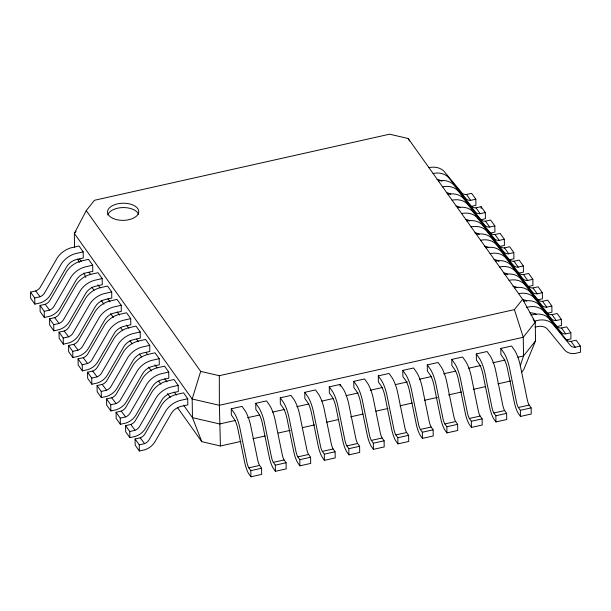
<?xml version="1.0" encoding="UTF-8"?>
<svg xmlns="http://www.w3.org/2000/svg" width="611" height="611" viewBox="0 0 611 611"><rect width="100%" height="100%" fill="white"/><g stroke="black" fill="none" stroke-linecap="round" stroke-linejoin="round"><path stroke-width="0.92" d="M521.397 372.55L523.742 369.602L535.549 340.846L535.251 322.196L522.642 299.306L408.201 138.506L389.581 134.199L94.468 200.278L86.25 210.596L200.683 371.396L192.175 399.006L192.473 417.664L201.79 441.684L220.411 445.992L240.887 441.409M520.282 365.699L523.543 355.923L523.253 337.264L514.424 309.624L522.642 299.306M86.25 210.596L74.351 233.44L74.573 247.432M76.07 231.286L74.351 233.44L192.175 399.006L219.387 405.299L523.253 337.264L535.251 322.196L533.044 319.087M535.549 340.846L523.543 355.923L517.968 357.168M35.682 290.951L35.904 290.867A7.462 5.835 -35.4 0 0 40.15 287.43L57.403 257.682A20.056 15.68 -35.4 0 1 70.777 247.875L79.01 245.981L83.188 251.854L83.287 258.002L76.642 259.492A12.686 9.921 -35.4 0 0 66.63 266.839L50.522 294.746A14.832 11.594 -35.4 0 1 40.509 302.85L34.827 304.125L30.649 298.252L30.55 292.104L35.682 290.951L40.089 296.74A7.462 5.835 -35.4 0 0 44.328 293.311L61.581 263.555A20.056 15.68 -35.4 0 1 74.954 253.756L83.188 251.854M45.183 304.301L45.405 304.217A7.462 5.835 -35.4 0 0 49.651 300.788L66.904 271.032A20.056 15.68 -35.4 0 1 80.278 261.233L88.511 259.331L92.689 265.205L92.788 271.36L86.151 272.842A12.686 9.921 -35.4 0 0 76.131 280.189L60.031 308.097A14.832 11.594 -35.4 0 1 50.018 316.208L44.328 317.476L40.15 311.602L40.051 305.454L45.183 304.301L49.59 310.098A7.462 5.835 -35.4 0 0 53.829 306.661L71.082 276.913A20.056 15.68 -35.4 0 1 84.463 267.106L92.689 265.205M54.684 317.659L54.914 317.575A7.462 5.835 -35.4 0 0 59.152 314.138L76.406 284.39A20.056 15.68 -35.4 0 1 89.779 274.583L98.012 272.682L102.197 278.563L102.289 284.711L95.652 286.2A12.686 9.921 -35.4 0 0 85.632 293.54L69.532 321.447A14.832 11.594 -35.4 0 1 59.519 329.558L53.829 330.834L49.651 324.953L49.552 318.805L54.684 317.659L59.091 323.448A7.462 5.835 -35.4 0 0 63.338 320.011L80.583 290.263A20.056 15.68 -35.4 0 1 93.964 280.457L102.197 278.563M64.193 331.009L64.415 330.925A7.462 5.835 -35.4 0 0 68.653 327.488L85.907 297.74A20.056 15.68 -35.4 0 1 99.28 287.934L107.513 286.04L111.698 291.913L111.79 298.061L105.153 299.55A12.686 9.921 -35.4 0 0 95.133 306.89L79.033 334.805A14.832 11.594 -35.4 0 1 69.02 342.908L63.338 344.184L59.152 338.311L59.053 332.155L64.193 331.009L68.592 336.798A7.462 5.835 -35.4 0 0 72.839 333.362L90.084 303.614A20.056 15.68 -35.4 0 1 103.465 293.807L111.698 291.913M73.694 344.36L73.916 344.276A7.462 5.835 -35.4 0 0 78.162 340.839L95.408 311.091A20.056 15.68 -35.4 0 1 108.789 301.284L117.014 299.39L121.199 305.263L121.299 311.411L114.654 312.901A12.686 9.921 -35.4 0 0 104.634 320.248L88.534 348.155A14.832 11.594 -35.4 0 1 78.521 356.259L72.839 357.534L68.653 351.661L68.562 345.505L73.694 344.36L78.093 350.149A7.462 5.835 -35.4 0 0 82.34 346.72L99.593 316.964A20.056 15.68 -35.4 0 1 112.966 307.165L121.199 305.263M83.195 357.71L83.417 357.626A7.462 5.835 -35.4 0 0 87.663 354.197L104.909 324.441A20.056 15.68 -35.4 0 1 118.29 314.642L126.523 312.74L130.701 318.614L130.8 324.769L124.155 326.251A12.686 9.921 -35.4 0 0 114.135 333.598L98.035 361.506A14.832 11.594 -35.4 0 1 88.022 369.617L82.34 370.885L78.155 365.011L78.063 358.863L83.195 357.71L87.594 363.507A7.462 5.835 -35.4 0 0 91.841 360.07L109.094 330.314A20.056 15.68 -35.4 0 1 122.467 320.515L130.701 318.614M92.696 371.06L92.918 370.984A7.462 5.835 -35.4 0 0 97.164 367.547L114.41 337.791A20.056 15.68 -35.4 0 1 127.791 327.992L136.024 326.091L140.202 331.964L140.301 338.12L133.656 339.601A12.686 9.921 -35.4 0 0 123.636 346.949L107.536 374.856A14.832 11.594 -35.4 0 1 97.523 382.967L91.841 384.235L87.663 378.362L87.564 372.214L92.696 371.06L97.103 376.857A7.462 5.835 -35.4 0 0 101.342 373.42L118.595 343.672A20.056 15.68 -35.4 0 1 131.968 333.866L140.202 331.964M102.197 384.418L102.419 384.334A7.462 5.835 -35.4 0 0 106.665 380.897L123.918 351.149A20.056 15.68 -35.4 0 1 137.292 341.343L145.525 339.441L149.703 345.322L149.802 351.47L143.157 352.959A12.686 9.921 -35.4 0 0 133.145 360.299L117.037 388.214A14.832 11.594 -35.4 0 1 107.024 396.318L101.342 397.593L97.164 391.72L97.065 385.564L102.197 384.418L106.604 390.208A7.462 5.835 -35.4 0 0 110.843 386.771L128.096 357.023A20.056 15.68 -35.4 0 1 141.469 347.216L149.703 345.322M111.698 397.769L111.92 397.685A7.462 5.835 -35.4 0 0 116.166 394.248L133.419 364.5A20.056 15.68 -35.4 0 1 146.793 354.693L155.026 352.799L159.204 358.672L159.303 364.82L152.666 366.31A12.686 9.921 -35.4 0 0 142.646 373.649L126.546 401.564A14.832 11.594 -35.4 0 1 116.533 409.668L110.843 410.943L106.665 405.07L106.566 398.914L111.698 397.769L116.105 403.558A7.462 5.835 -35.4 0 0 120.352 400.121L137.597 370.373A20.056 15.68 -35.4 0 1 150.978 360.574L159.204 358.672M121.199 411.119L121.429 411.035A7.462 5.835 -35.4 0 0 125.667 407.598L142.921 377.85A20.056 15.68 -35.4 0 1 156.294 368.051L164.527 366.149L168.712 372.023L168.804 378.171L162.167 379.66A12.686 9.921 -35.4 0 0 152.147 387.007L136.047 414.915A14.832 11.594 -35.4 0 1 126.034 423.026L120.344 424.294L116.166 418.42L116.067 412.272L121.199 411.119L125.606 416.916A7.462 5.835 -35.4 0 0 129.853 413.479L147.098 383.723A20.056 15.68 -35.4 0 1 160.479 373.924L168.712 372.023M130.708 424.469L130.93 424.393A7.462 5.835 -35.4 0 0 135.168 420.956L152.422 391.2A20.056 15.68 -35.4 0 1 165.795 381.401L174.028 379.5L178.213 385.373L178.305 391.529L171.668 393.01A12.686 9.921 -35.4 0 0 161.648 400.358L145.548 428.265A14.832 11.594 -35.4 0 1 135.535 436.376L129.853 437.644L125.667 431.771L125.568 425.623L130.708 424.469L135.107 430.266A7.462 5.835 -35.4 0 0 139.354 426.829L156.599 397.081A20.056 15.68 -35.4 0 1 169.98 387.275L178.213 385.373M140.209 437.827L140.431 437.743A7.462 5.835 -35.4 0 0 144.677 434.306L161.923 404.558A20.056 15.68 -35.4 0 1 175.304 394.752L183.529 392.85L187.714 398.731L187.814 404.879L181.169 406.368A12.686 9.921 -35.4 0 0 171.149 413.708L155.049 441.616A14.832 11.594 -35.4 0 1 145.036 449.727L139.354 451.002L135.168 445.121L135.077 438.973L140.209 437.827L144.608 443.617A7.462 5.835 -35.4 0 0 148.855 440.18L166.108 410.432A20.056 15.68 -35.4 0 1 179.481 400.625L187.714 398.731M428.876 167.643L430.32 167.376A20.056 15.68 -35.4 0 1 443.907 171.141L461.969 192.984A7.462 5.835 -35.4 0 0 466.292 194.504L471.646 193.343L475.832 199.217L475.923 205.365L471.05 206.457M30.55 292.104L34.728 297.977L39.868 296.824M433.054 173.524L434.497 173.249A20.056 15.68 -35.4 0 1 448.092 177.022L466.147 198.865A7.462 5.835 -35.4 0 0 470.47 200.385L475.832 199.217M438.377 181.001L439.821 180.726A20.056 15.68 -35.4 0 1 453.408 184.499L471.471 206.342A7.462 5.835 -35.4 0 0 475.793 207.862L481.147 206.694L485.333 212.567L485.432 218.715L480.552 219.807M40.051 305.454L44.236 311.327L49.369 310.182M442.555 186.874L444.006 186.607A20.056 15.68 -35.4 0 1 457.593 190.372L475.656 212.216A7.462 5.835 -35.4 0 0 479.971 213.735L485.333 212.567M447.878 194.351L449.322 194.084A20.056 15.68 -35.4 0 1 462.917 197.849L480.972 219.693A7.462 5.835 -35.4 0 0 485.294 221.213L490.656 220.044L494.834 225.917L494.933 232.073L490.06 233.158M49.552 318.805L53.737 324.678L58.87 323.532M452.056 200.225L453.507 199.957A20.056 15.68 -35.4 0 1 467.094 203.723L485.157 225.566A7.462 5.835 -35.4 0 0 489.48 227.086L494.834 225.917M457.379 207.702L458.823 207.435A20.056 15.68 -35.4 0 1 472.418 211.2L490.48 233.043A7.462 5.835 -35.4 0 0 494.795 234.563L500.157 233.394L504.335 239.268L504.434 245.423L499.561 246.516M59.053 332.155L63.239 338.028L68.371 336.882M461.557 213.575L463.008 213.308A20.056 15.68 -35.4 0 1 476.595 217.073L494.658 238.916A7.462 5.835 -35.4 0 0 498.981 240.436L504.335 239.268M466.88 221.052L468.332 220.785A20.056 15.68 -35.4 0 1 481.919 224.55L499.981 246.393A7.462 5.835 -35.4 0 0 504.296 247.913L509.658 246.745L513.836 252.626L513.935 258.774L509.062 259.866M68.562 345.505L72.74 351.386L77.872 350.233M471.066 226.933L472.509 226.658A20.056 15.68 -35.4 0 1 486.096 230.431L504.159 252.274A7.462 5.835 -35.4 0 0 508.482 253.786L513.836 252.626M476.381 234.41L477.833 234.135A20.056 15.68 -35.4 0 1 491.42 237.908L509.482 259.751A7.462 5.835 -35.4 0 0 513.805 261.264L519.159 260.103L523.337 265.976L523.436 272.124L518.563 273.216M78.063 358.863L82.241 364.736L87.373 363.583M480.567 240.283L482.01 240.016A20.056 15.68 -35.4 0 1 495.597 243.781L513.66 265.625A7.462 5.835 -35.4 0 0 517.983 267.144L523.337 265.976M485.882 247.761L487.334 247.493A20.056 15.68 -35.4 0 1 500.921 251.258L518.983 273.102A7.462 5.835 -35.4 0 0 523.306 274.622L528.66 273.453L532.845 279.326L532.937 285.474L528.064 286.567M87.564 372.214L91.742 378.087L96.874 376.941M490.068 253.634L491.511 253.366A20.056 15.68 -35.4 0 1 505.106 257.132L523.161 278.975A7.462 5.835 -35.4 0 0 527.484 280.495L532.845 279.326M495.391 261.111L496.835 260.844A20.056 15.68 -35.4 0 1 510.422 264.609L528.484 286.452A7.462 5.835 -35.4 0 0 532.807 287.972L538.161 286.803L542.347 292.677L542.438 298.832L537.565 299.925M97.065 385.564L101.243 391.437L106.383 390.292M499.569 266.984L501.012 266.717A20.056 15.68 -35.4 0 1 514.607 270.482L532.67 292.325A7.462 5.835 -35.4 0 0 536.985 293.845L542.347 292.677M504.892 274.461L506.336 274.194A20.056 15.68 -35.4 0 1 519.923 277.959L537.986 299.802A7.462 5.835 -35.4 0 0 542.308 301.322L547.662 300.154L551.848 306.035L551.947 312.183L547.074 313.275M200.683 371.396L219.303 375.696L514.424 309.624M526.377 307.425L529.523 306.775A20.056 15.68 -35.4 0 1 543.11 310.541L561.173 332.384A7.462 5.835 -35.4 0 0 565.496 333.904L570.85 332.735L570.949 338.884L566.076 339.976M106.566 398.914L110.751 404.795L115.884 403.642M509.07 280.334L510.521 280.067A20.056 15.68 -35.4 0 1 524.108 283.832L542.171 305.683A7.462 5.835 -35.4 0 0 546.486 307.196L551.848 306.035M530.852 315.093L534.846 314.253A20.056 15.68 -35.4 0 1 548.434 318.018L566.496 339.861A7.462 5.835 -35.4 0 0 570.811 341.381L576.173 340.212L580.351 346.086L580.45 352.242L574.768 353.509A14.832 11.594 -35.4 0 1 564.572 349.927L547.708 329.398A12.686 9.921 -35.4 0 0 537.527 326.58L535.037 327.137M514.393 287.812L515.837 287.544A20.056 15.68 -35.4 0 1 529.432 291.31L547.487 313.16A7.462 5.835 -35.4 0 0 551.809 314.673L557.171 313.512L561.349 319.385L561.448 325.533L556.575 326.625M534.182 321.157L539.024 320.126A20.056 15.68 -35.4 0 1 552.611 323.891L570.674 345.734A7.462 5.835 -35.4 0 0 574.997 347.254L580.351 346.086M116.067 412.272L120.252 418.145L125.385 416.992M518.571 293.692L520.022 293.425A20.056 15.68 -35.4 0 1 533.609 297.19L551.672 319.034A7.462 5.835 -35.4 0 0 555.995 320.554L561.349 319.385M523.894 301.17L525.338 300.902A20.056 15.68 -35.4 0 1 538.933 304.668L556.995 326.511A7.462 5.835 -35.4 0 0 561.31 328.031L566.672 326.862L570.85 332.735M125.568 425.623L129.753 431.496L134.886 430.35M231.241 408.797L242.025 406.384L245.217 410.92A20.056 5.927 77.4 0 1 250.556 425.057L257.804 460.473A7.462 2.207 77.4 0 0 259.507 465.284L261.584 468.232L261.676 474.38L250.9 476.801L248.692 473.701A14.832 4.384 77.4 0 1 244.683 462.351L237.908 429.151A12.686 3.75 77.4 0 0 233.914 418.566L231.34 414.945L231.241 408.797L234.433 413.334A20.056 5.927 77.4 0 1 239.772 427.471L247.02 462.886A7.462 2.207 77.4 0 0 248.723 467.698L250.8 470.646L250.9 476.801M255.749 403.306L266.533 400.892L269.726 405.437A20.056 5.927 77.4 0 1 275.057 419.566L282.313 454.981A7.462 2.207 77.4 0 0 284.008 459.793L286.085 462.748L286.185 468.897L275.401 471.31L273.201 468.217A14.832 4.384 77.4 0 1 269.191 456.86L262.417 423.66A12.686 3.75 77.4 0 0 258.422 413.082L255.849 409.462L255.749 403.306L258.942 407.85A20.056 5.927 77.4 0 1 264.28 421.98L271.528 457.402A7.462 2.207 77.4 0 0 273.224 462.206L275.309 465.162L275.401 471.31M280.258 397.822L291.035 395.409L294.227 399.953A20.056 5.927 77.4 0 1 299.566 414.082L306.814 449.497A7.462 2.207 77.4 0 0 308.517 454.309L310.594 457.257L310.694 463.413L299.909 465.826L297.702 462.726A14.832 4.384 77.4 0 1 293.692 451.376L286.926 418.176A12.686 3.75 77.4 0 0 282.924 407.59L280.35 403.97L280.258 397.822L283.451 402.366A20.056 5.927 77.4 0 1 288.782 416.496L296.037 451.911A7.462 2.207 77.4 0 0 297.733 456.723L299.81 459.671L299.909 465.826M304.759 392.338L315.543 389.925L318.736 394.462A20.056 5.927 77.4 0 1 324.067 408.591L331.322 444.014A7.462 2.207 77.4 0 0 333.018 448.825L335.095 451.773L335.195 457.922L324.41 460.335L322.211 457.242A14.832 4.384 77.4 0 1 318.201 445.893L311.427 412.692A12.686 3.75 77.4 0 0 307.432 402.107L304.858 398.487L304.759 392.338L307.952 396.875A20.056 5.927 77.4 0 1 313.29 411.004L320.538 446.427A7.462 2.207 77.4 0 0 322.241 451.239L324.319 454.187L324.41 460.335M329.268 386.847L340.044 384.434L343.245 388.978A20.056 5.927 77.4 0 1 348.575 403.107L355.823 438.522A7.462 2.207 77.4 0 0 357.527 443.334L359.604 446.29L359.703 452.438L348.919 454.851L346.712 451.75A14.832 4.384 77.4 0 1 342.702 440.401L335.935 407.201A12.686 3.75 77.4 0 0 331.933 396.615L329.36 393.003L329.268 386.847L332.46 391.391A20.056 5.927 77.4 0 1 337.791 405.521L345.047 440.936A7.462 2.207 77.4 0 0 346.743 445.747L348.82 448.703L348.919 454.851M353.769 381.363L364.553 378.95L367.746 383.487A20.056 5.927 77.4 0 1 373.084 397.624L380.332 433.039A7.462 2.207 77.4 0 0 382.035 437.85L384.113 440.798L384.204 446.947L373.42 449.368L371.221 446.267A14.832 4.384 77.4 0 1 367.211 434.917L360.437 401.717A12.686 3.75 77.4 0 0 356.442 391.132L353.868 387.511L353.769 381.363L356.961 385.9A20.056 5.927 77.4 0 1 362.3 400.037L369.548 435.452A7.462 2.207 77.4 0 0 371.251 440.264L373.329 443.212L373.42 449.368M378.278 375.872L389.062 373.458L392.254 378.003A20.056 5.927 77.4 0 1 397.585 392.132L404.841 427.547A7.462 2.207 77.4 0 0 406.536 432.359L408.614 435.315L408.713 441.463L397.929 443.876L395.722 440.783A14.832 4.384 77.4 0 1 391.712 429.426L384.945 396.226A12.686 3.75 77.4 0 0 380.951 385.648L378.369 382.028L378.278 375.872L381.47 380.416A20.056 5.927 77.4 0 1 386.801 394.546L394.057 429.968A7.462 2.207 77.4 0 0 395.752 434.772L397.83 437.728L397.929 443.876M402.779 370.388L413.563 367.975L416.755 372.519A20.056 5.927 77.4 0 1 422.094 386.648L429.342 422.064A7.462 2.207 77.4 0 0 431.045 426.875L433.123 429.823L433.214 435.979L422.438 438.393L420.231 435.292A14.832 4.384 77.4 0 1 416.221 423.942L409.446 390.742A12.686 3.75 77.4 0 0 405.452 380.157L402.878 376.536L402.779 370.388L405.971 374.933A20.056 5.927 77.4 0 1 411.31 389.062L418.558 424.477A7.462 2.207 77.4 0 0 420.261 429.289L422.338 432.237L422.438 438.393M427.288 364.904L438.072 362.491L441.264 367.028A20.056 5.927 77.4 0 1 446.595 381.157L453.851 416.58A7.462 2.207 77.4 0 0 455.546 421.391L457.624 424.34L457.723 430.488L446.939 432.901L444.739 429.808A14.832 4.384 77.4 0 1 440.73 418.459L433.955 385.258A12.686 3.75 77.4 0 0 429.961 374.673L427.387 371.053L427.288 364.904L430.48 369.441A20.056 5.927 77.4 0 1 435.819 383.578L443.067 418.993A7.462 2.207 77.4 0 0 444.77 423.805L446.847 426.753L446.939 432.901M451.796 359.413L462.573 357L465.765 361.544A20.056 5.927 77.4 0 1 471.104 375.673L478.352 411.088A7.462 2.207 77.4 0 0 480.055 415.9L482.132 418.856L482.232 425.004L471.448 427.417L469.24 424.317A14.832 4.384 77.4 0 1 465.231 412.967L458.464 379.767A12.686 3.75 77.4 0 0 454.462 369.181L451.888 365.569L451.796 359.413L454.989 363.957A20.056 5.927 77.4 0 1 460.32 378.087L467.575 413.502A7.462 2.207 77.4 0 0 469.271 418.314L471.348 421.269L471.448 427.417M476.297 353.929L487.082 351.516L490.274 356.053A20.056 5.927 77.4 0 1 495.605 370.19L502.861 405.605A7.462 2.207 77.4 0 0 504.556 410.416L506.634 413.364L506.733 419.52L495.949 421.934L493.749 418.833A14.832 4.384 77.4 0 1 489.739 407.484L482.965 374.283A12.686 3.75 77.4 0 0 478.971 363.698L476.397 360.078L476.297 353.929L479.49 358.466A20.056 5.927 77.4 0 1 484.828 372.603L492.076 408.018A7.462 2.207 77.4 0 0 493.78 412.83L495.857 415.778L495.949 421.934M500.806 348.446L511.583 346.025L514.783 350.569A20.056 5.927 77.4 0 1 520.114 364.698L527.362 400.121A7.462 2.207 77.4 0 0 529.065 404.925L531.142 407.881L531.242 414.029L520.457 416.442L518.25 413.349A14.832 4.384 77.4 0 1 514.241 402L507.474 368.8A12.686 3.75 77.4 0 0 503.472 358.214L500.898 354.594L500.806 348.446L503.999 352.982A20.056 5.927 77.4 0 1 509.33 367.112L516.585 402.534A7.462 2.207 77.4 0 0 518.281 407.338L520.358 410.294L520.457 416.442M235.472 420.421L219.677 423.958L192.473 417.664L183.621 405.223M247.554 417.71L259.637 415.006M272.643 412.097L284.726 409.393M296.809 406.689L308.883 403.986M321.898 401.068L333.048 398.571M346.055 395.661L358.138 392.957M370.22 390.253L382.295 387.542M395.309 384.632L407.384 381.928M419.467 379.225L431.549 376.521M443.632 373.81L455.707 371.106M468.721 368.196L480.796 365.493M492.878 362.789L504.961 360.078M135.077 438.973L139.255 444.846L144.387 443.701M252.992 438.698L265.098 435.987M278.127 433.069L290.233 430.358M302.338 427.654L314.436 424.943M326.541 422.232L338.639 419.52M350.745 416.809L362.85 414.105M375.88 411.18L387.985 408.476M400.09 405.765L412.188 403.054M424.294 400.342L437.323 397.425M448.497 394.927L461.534 392.01M473.632 389.299L485.737 386.587M497.843 383.876L510.872 380.959M248.807 467.85L259.591 465.437M273.316 462.367L284.1 459.953M297.817 456.875L308.601 454.462M322.325 451.392L333.11 448.978M346.834 445.9L357.611 443.487M371.335 440.416L382.119 438.003M395.844 434.933L406.628 432.519M420.345 429.441L431.129 427.028M444.854 423.958L455.638 421.544M469.363 418.466L480.139 416.053M493.864 412.983L504.648 410.569M518.372 407.499L529.149 405.085M250.8 470.646L261.584 468.232M275.309 465.162L286.085 462.748M299.81 459.671L310.594 457.257M324.319 454.187L335.095 451.773M348.82 448.703L359.604 446.29M373.329 443.212L384.113 440.798M397.83 437.728L408.614 435.315M422.338 432.237L433.123 429.823M446.847 426.753L457.624 424.34M471.348 421.269L482.132 418.856M495.857 415.778L506.634 413.364M520.358 410.294L531.142 407.881M466.514 194.489L470.699 200.362M476.015 207.839L480.2 213.713M485.524 221.19L489.701 227.071M495.025 234.548L499.202 240.421M504.526 247.898L508.703 253.771M514.027 261.248L518.204 267.122M523.528 274.599L527.713 280.48M533.029 287.957L537.214 293.83M542.53 301.307L546.715 307.18M552.038 314.657L556.216 320.531M561.54 328.008L565.717 333.889M571.041 341.366L575.218 347.239M79.621 259.095L81.286 261.424M89.03 272.307L90.688 274.637M97.875 284.741L100.089 287.85M107.834 298.733L110.049 301.842M117.236 311.946L119.451 315.062M126.645 325.167L128.852 328.275M136.597 339.158L138.262 341.488M146.006 352.371L147.663 354.701M154.858 364.805L157.065 367.914M164.81 378.797L167.024 381.906M174.219 392.01L176.426 395.118M91.78 287.101L93.987 290.21M101.174 300.307L103.939 304.194M110.576 313.512L113.341 317.399M120.52 327.496L122.735 330.604M129.922 340.701L132.136 343.81M139.323 353.906L141.531 357.015M148.717 367.112L151.482 370.999M158.669 381.096L160.876 384.204M167.513 393.522L170.278 397.41M177.465 407.506L201.79 441.684M408.201 138.506L409.462 140.981M77.727 259.079L79.27 262.57M83.89 273.033L85.815 277.402M220.411 445.992L219.387 405.299L219.303 375.696M481.147 206.694L481.178 208.45M340.044 384.434L340.075 386.19M139.255 444.846L139.354 451.002M129.753 431.496L129.853 437.644M120.252 418.145L120.344 424.294M110.751 404.795L110.843 410.943M101.243 391.437L101.342 397.593M91.742 378.087L91.841 384.235M82.241 364.736L82.34 370.885M72.74 351.386L72.839 357.534M63.239 338.028L63.338 344.184M53.737 324.678L53.829 330.834M44.236 311.327L44.328 317.476M34.728 297.977L34.827 304.125M107.78 214.996A15.611 8.569 -0.9 0 1 122.887 207.572A15.611 8.569 -0.9 0 1 138.529 214.308M530.035 312.931A12.686 9.921 -35.4 0 1 536.282 314.36M493.986 259.545A12.686 9.921 -35.4 0 1 498.981 261.447M522.489 299.596A12.686 9.921 -35.4 0 1 526.781 301.009M503.487 272.896A12.686 9.921 -35.4 0 1 507.779 274.301M512.988 286.246A12.686 9.921 -35.4 0 1 517.28 287.651M474.976 232.837A12.686 9.921 -35.4 0 1 479.268 234.242M446.473 192.778A12.686 9.921 -35.4 0 1 450.765 194.191M455.974 206.136A12.686 9.921 -35.4 0 1 460.266 207.541M484.485 246.187A12.686 9.921 -35.4 0 1 488.777 247.6M436.972 179.428A12.686 9.921 -35.4 0 1 441.967 181.337M465.475 219.486A12.686 9.921 -35.4 0 1 469.767 220.892M113.356 218.578A15.611 8.569 -0.9 0 0 138.567 212.934A15.611 8.569 -0.9 0 0 117.495 203.86A15.611 8.569 -0.9 0 0 113.356 218.578"/></g></svg>
